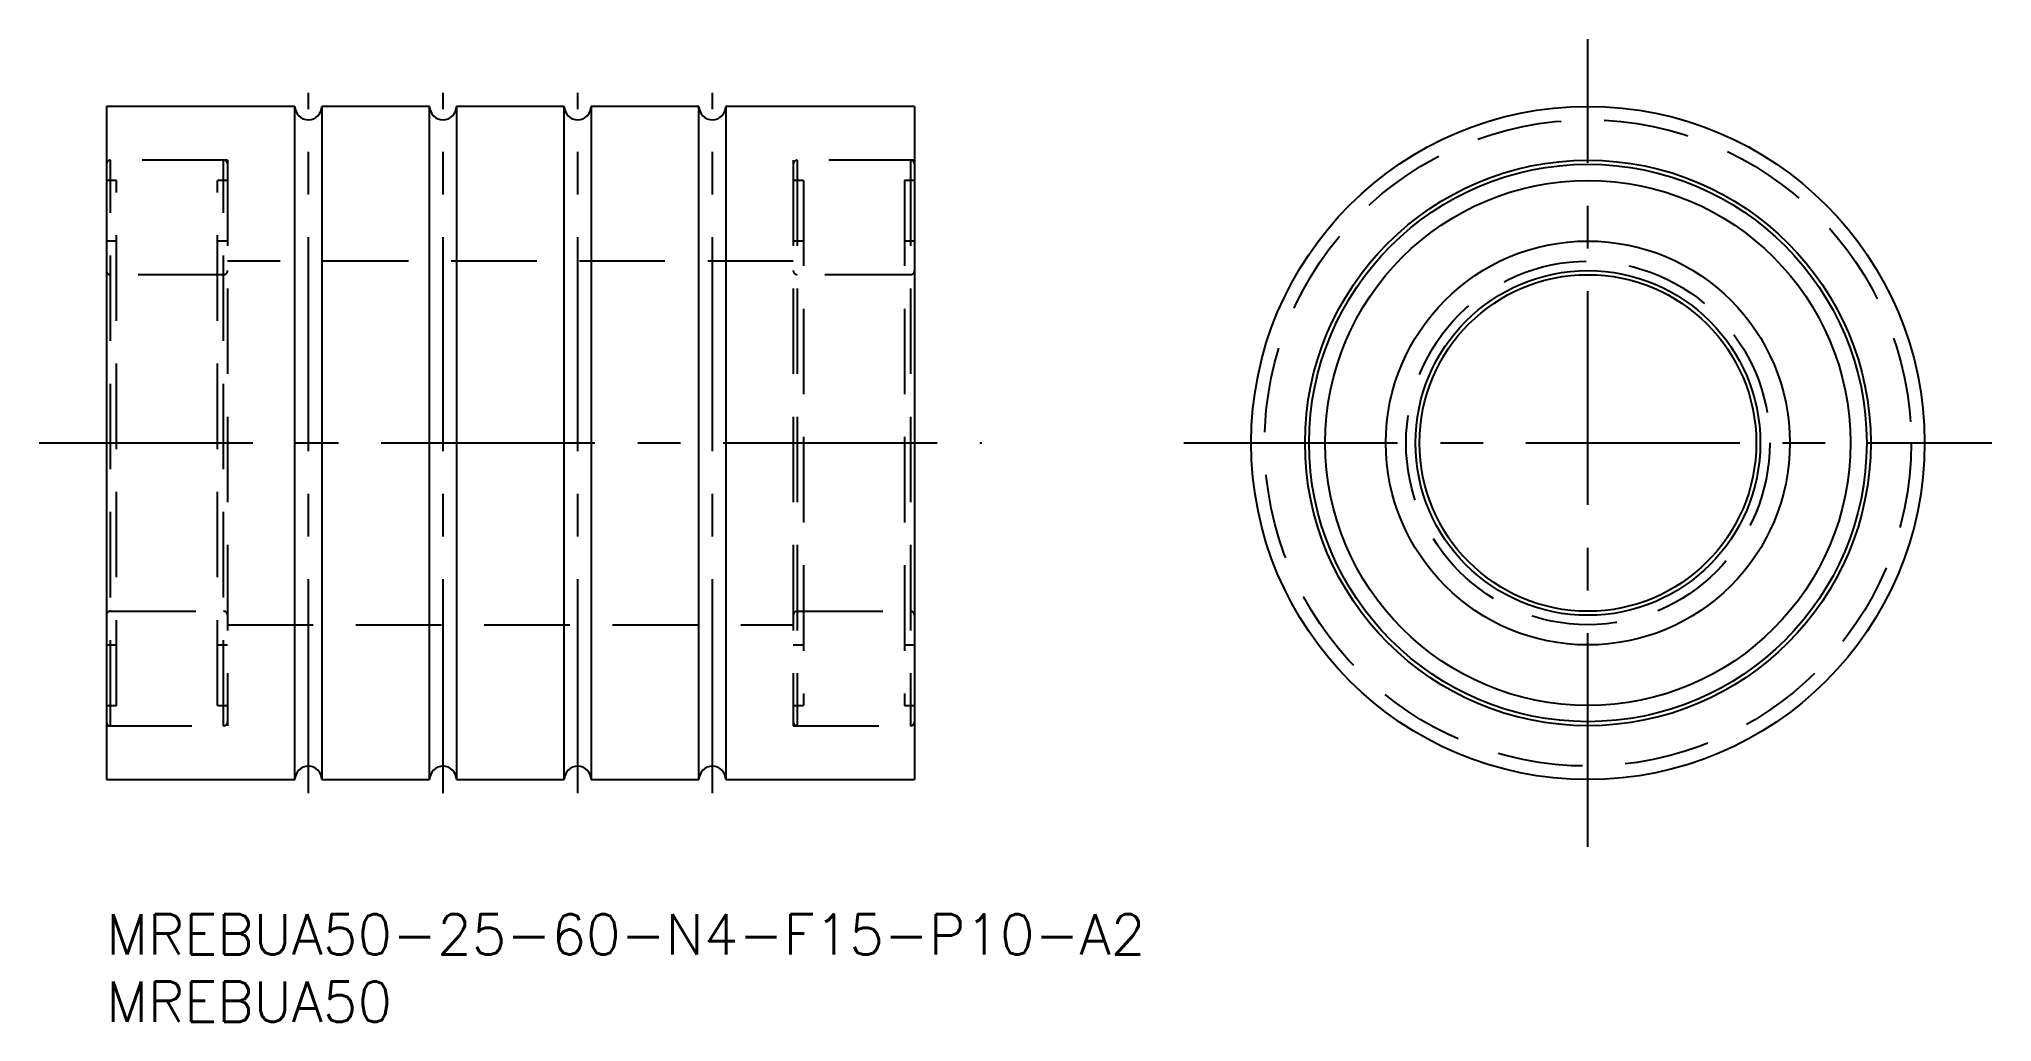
# Model space of a CAD drawing. Extents: x -5 to 140, y -8 to 65.
import ezdxf

# ---------------------------------------------------------------- set-up
doc = ezdxf.new("R2010")
doc.units = 0
doc.header["$LTSCALE"] = 0.5
doc.linetypes.add('CENTER', pattern=[50.8, 31.75, -6.35, 6.35, -6.35])
doc.linetypes.add('DASHED', pattern=[19.05, 12.7, -6.35])
for name, color, linetype in [('MSM_CENTER', 1, 'CENTER'), ('MSM_CONTINUOUS', 7, 'CONTINUOUS'), ('MSM_DASHED', 4, 'DASHED'), ('MSM_NARROW', 5, 'CONTINUOUS'), ('MSM_PART_NUMBER', 7, 'CONTINUOUS')]:
    doc.layers.add(name, color=color, linetype=linetype)
doc.styles.get("Standard").update_dxf_attribs({"font": 'txt.shx', "height": 3, "bigfont": 'bigfont.shx'})

msp = doc.modelspace()

# ---------------------------------------------------------------- linework, layer by layer
at = {"layer": 'MSM_CENTER'}
for p, q in [((110, 5), (110, 65)), ((15, 9), (15, 61)), ((25, 9), (25, 61)), ((35, 9), (35, 61)), ((45, 9), (45, 61)), ((-5, 35), (65, 35)), ((80, 35), (140, 35))]:
    msp.add_line(p, q, dxfattribs=at)
at = {"layer": 'MSM_CONTINUOUS'}
for p, q in [((14, 60), (0, 60)), ((0, 60), (0, 10)), ((14, 10), (14, 60)), ((16, 60), (16, 10)), ((24, 60), (16, 60)), ((24, 10), (24, 60)), ((26, 60), (26, 10)), ((34, 60), (26, 60)), ((34, 10), (34, 60)), ((36, 60), (36, 10)), ((44, 60), (36, 60)), ((44, 10), (44, 60)), ((46, 60), (46, 10)), ((60, 60), (46, 60)), ((60, 60), (60, 10)), ((0, 10), (14, 10)), ((16, 10), (24, 10)), ((26, 10), (34, 10)), ((36, 10), (44, 10)), ((46, 10), (60, 10))]:
    msp.add_line(p, q, dxfattribs=at)
for radius in [25, 21, 19.5, 15, 12.5]:
    msp.add_circle((110, 35), radius, dxfattribs=at)
for centre, start, end in [((15, 60), 180, 0), ((25, 60), 180, 0), ((35, 60), 180, 0), ((45, 60), 180, 0), ((15, 10), 0, 180), ((25, 10), 0, 180), ((35, 10), 0, 180), ((45, 10), 0, 180)]:
    msp.add_arc(centre, 1, start, end, dxfattribs=at)
at = {"layer": 'MSM_DASHED'}
for p, q in [((9, 56), (0, 56)), ((0.3, 14), (0.3, 56)), ((8.7, 14), (8.7, 56)), ((9, 56), (9, 14)), ((60, 56), (51, 56)), ((51, 56), (51, 14)), ((51.3, 56), (51.3, 14)), ((59.7, 56), (59.7, 14)), ((0.75, 54.5), (0, 54.5)), ((0.75, 15.5), (0.75, 54.5)), ((9, 54.5), (8.25, 54.5)), ((8.25, 15.5), (8.25, 54.5)), ((51.75, 54.5), (51, 54.5)), ((51.75, 54.5), (51.75, 15.5)), ((60, 54.5), (59.25, 54.5)), ((59.25, 54.5), (59.25, 15.5)), ((0.75, 50), (0, 50)), ((9, 50), (8.25, 50)), ((51.75, 50), (51, 50)), ((60, 50), (59.25, 50)), ((51, 48.5), (9, 48.5)), ((8.7, 47.5), (0.3, 47.5)), ((59.7, 47.5), (51.3, 47.5)), ((0.3, 22.5), (8.7, 22.5)), ((51.3, 22.5), (59.7, 22.5)), ((9, 21.5), (51, 21.5)), ((0, 20), (0.75, 20)), ((8.25, 20), (9, 20)), ((51, 20), (51.75, 20)), ((59.25, 20), (60, 20)), ((0, 15.5), (0.75, 15.5)), ((8.25, 15.5), (9, 15.5)), ((51, 15.5), (51.75, 15.5)), ((59.25, 15.5), (60, 15.5)), ((0, 14), (9, 14)), ((51, 14), (60, 14))]:
    msp.add_line(p, q, dxfattribs=at)
for radius in [24, 13.5]:
    msp.add_circle((110, 35), radius, dxfattribs=at)
for centre, start, end in [((0.3, 55.7), 90, 180), ((8.7, 55.7), 0, 90), ((51.3, 55.7), 90, 180), ((59.7, 55.7), 360, 90), ((0.3, 47.8), 180, 270), ((8.7, 47.8), 270, 360), ((51.3, 47.8), 180, 270), ((59.7, 47.8), 270, 0), ((0.3, 22.2), 90, 180), ((8.7, 22.2), 0, 90), ((51.3, 22.2), 90, 180), ((59.7, 22.2), 360, 90), ((0.3, 14.3), 180, 270), ((8.7, 14.3), 270, 360), ((51.3, 14.3), 180, 270), ((59.7, 14.3), 270, 0)]:
    msp.add_arc(centre, 0.3, start, end, dxfattribs=at)
at = {"layer": 'MSM_NARROW'}
for radius in [20.7, 12.8]:
    msp.add_circle((110, 35), radius, dxfattribs=at)

# ---------------------------------------------------------------- texts
at = {"layer": 'MSM_PART_NUMBER'}
for s, p in [('MREBUA50-25-60-N4-F15-P10-A2', (0, -3)), ('MREBUA50', (0, -8))]:
    msp.add_text(s, height=3, dxfattribs=at).set_placement(p)

doc.saveas('drawing.dxf')
